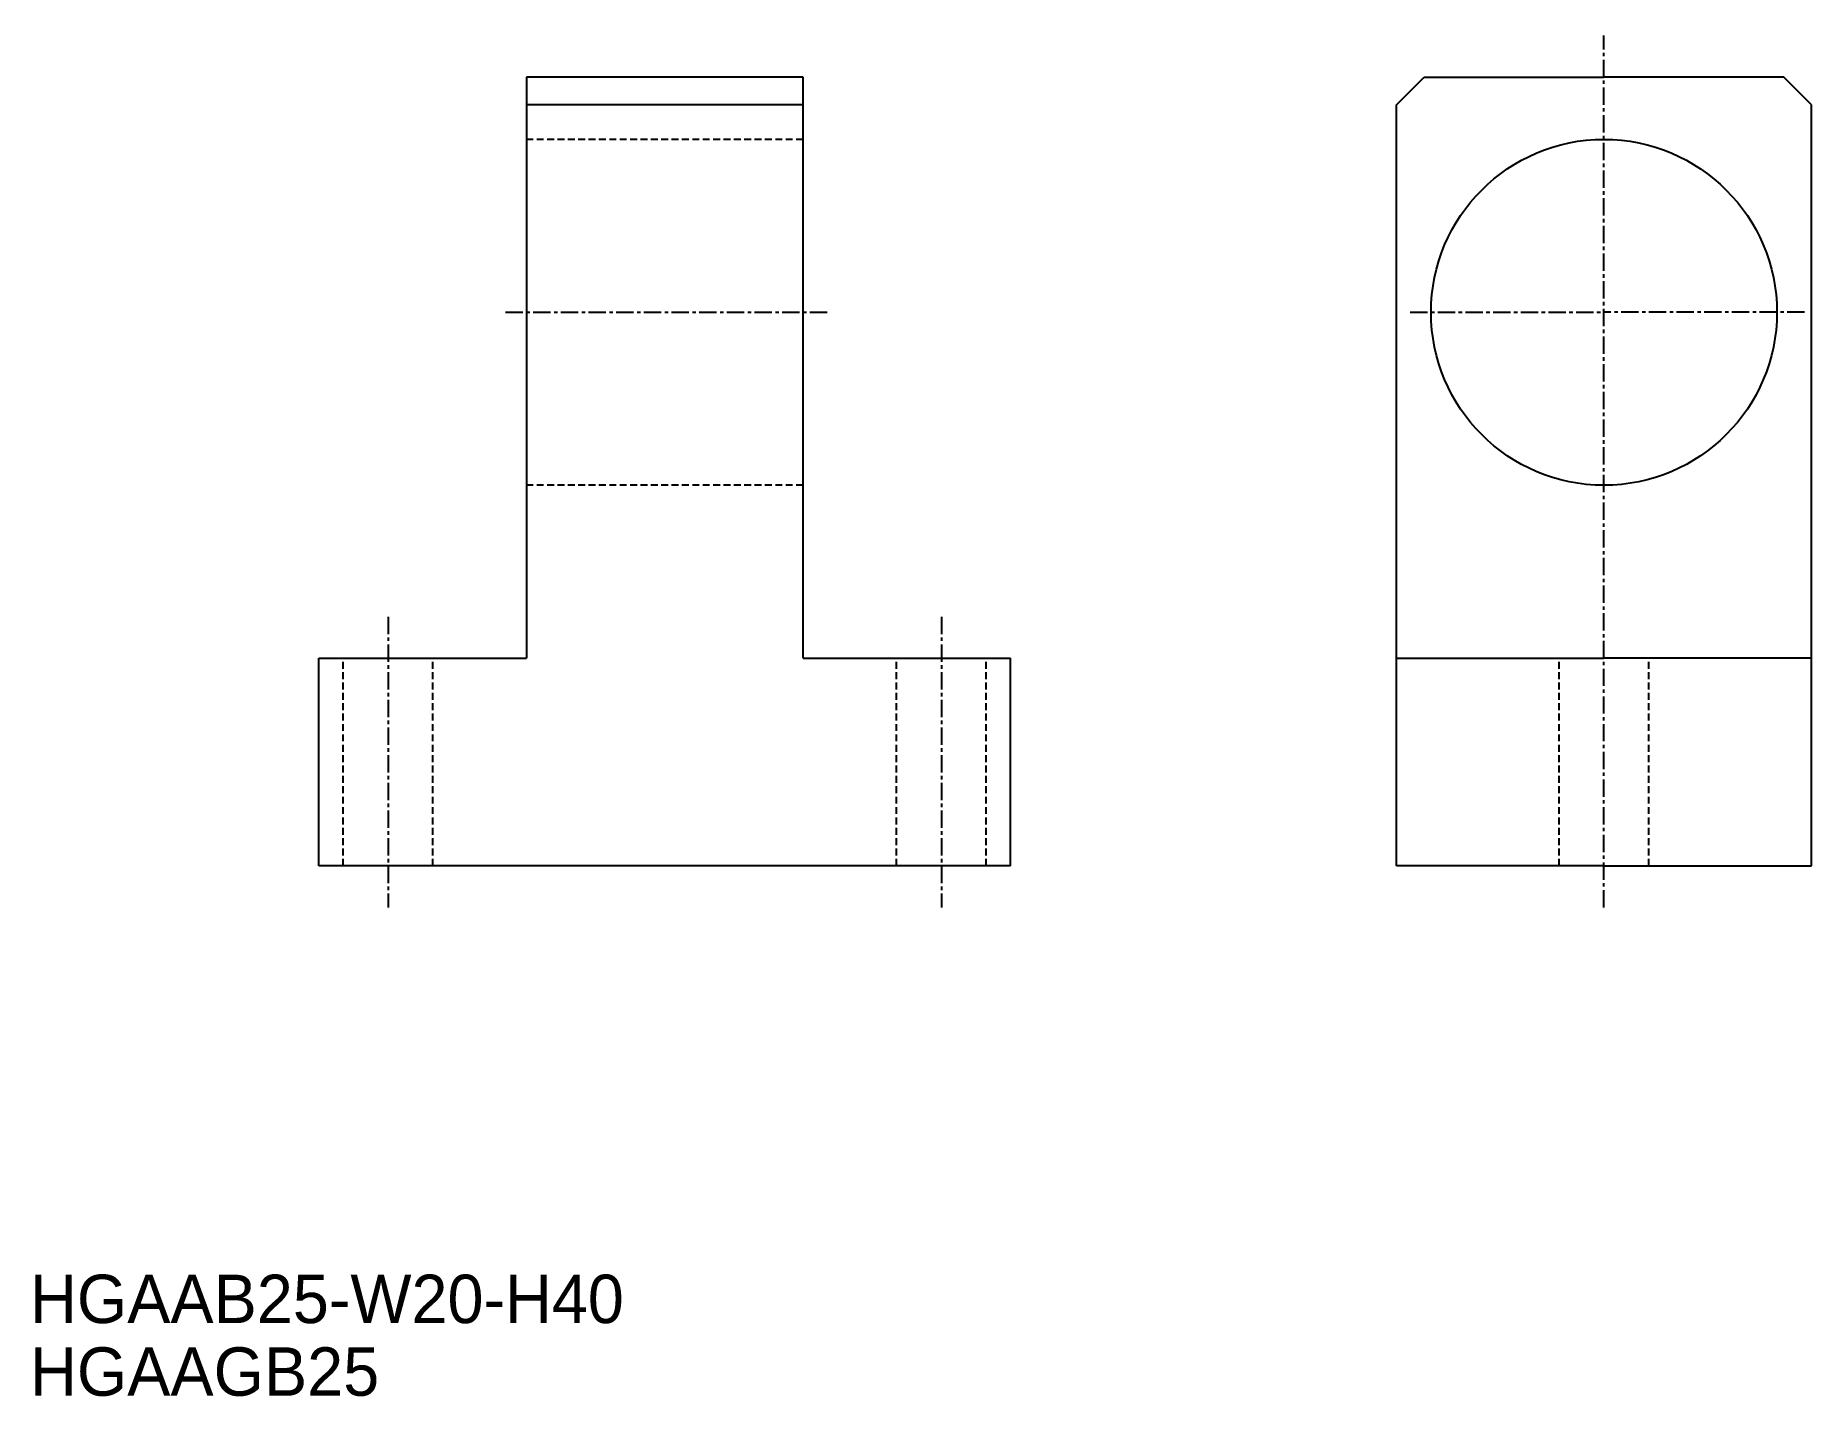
# Model space of a CAD drawing. Extents: x 1 to 129, y 1 to 99.
import ezdxf

# ---------------------------------------------------------------- set-up
doc = ezdxf.new("R2010")
doc.units = 0
doc.linetypes.add('CENTER', pattern=[2, 1.25, -0.25, 0.25, -0.25])
doc.linetypes.add('DASHED', pattern=[0.75, 0.5, -0.25])
doc.layers.get('0').update_dxf_attribs({"linetype": 'CONTINUOUS'})
doc.layers.add('CENTER', color=1, linetype='CENTER')

msp = doc.modelspace()

# ---------------------------------------------------------------- linework, layer by layer
at = {"color": 7, "linetype": 'CONTINUOUS'}
for p, q in [((36.32, 96.22), (36.32, 54.22)), ((56.32, 96.22), (36.32, 96.22)), ((56.32, 54.22), (56.32, 96.22)), ((99.22, 94.22), (101.22, 96.22)), ((101.22, 96.22), (114.22, 96.22)), ((127.22, 96.22), (114.22, 96.22)), ((129.22, 94.22), (127.22, 96.22)), ((56.32, 94.22), (36.32, 94.22)), ((99.22, 39.22), (99.22, 94.22)), ((129.22, 39.22), (129.22, 94.22)), ((21.32, 39.22), (21.32, 54.22)), ((21.32, 54.22), (36.32, 54.22)), ((56.32, 54.22), (71.32, 54.22)), ((71.32, 39.22), (71.32, 54.22)), ((99.22, 54.22), (114.22, 54.22)), ((129.22, 54.22), (114.22, 54.22)), ((71.32, 39.22), (21.32, 39.22)), ((114.22, 39.22), (99.22, 39.22)), ((114.22, 39.22), (129.22, 39.22))]:
    msp.add_line(p, q, dxfattribs=at)
at = {"color": 3, "linetype": 'DASHED'}
for p, q in [((56.32, 91.72), (36.32, 91.72)), ((56.32, 66.72), (36.32, 66.72)), ((23.07, 39.22), (23.07, 54.22)), ((29.57, 39.22), (29.57, 54.22)), ((63.07, 39.22), (63.07, 54.22)), ((69.57, 39.22), (69.57, 54.22)), ((110.97, 39.22), (110.97, 54.22)), ((117.47, 39.22), (117.47, 54.22))]:
    msp.add_line(p, q, dxfattribs=at)
at = {"color": 7, "linetype": 'CONTINUOUS'}
msp.add_circle((114.22, 79.22), 12.5, dxfattribs=at)
at = {"layer": 'CENTER', "color": 1, "linetype": 'CENTER'}
for p, q in [((114.22, 36.22), (114.22, 99.22)), ((34.82, 79.22), (58.32, 79.22)), ((100.21, 79.22), (114.22, 79.22)), ((128.72, 79.22), (114.22, 79.22)), ((26.32, 57.22), (26.32, 36.22)), ((66.32, 57.22), (66.32, 36.22))]:
    msp.add_line(p, q, dxfattribs=at)

# ---------------------------------------------------------------- texts
at = {"color": 7, "linetype": 'CONTINUOUS'}
for s, p in [('HGAAB25-W20-H40', (0.45, 6.18)), ('HGAAGB25', (0.45, 0.93))]:
    msp.add_text(s, height=3.5, dxfattribs=at).set_placement(p)

doc.saveas('drawing.dxf')
